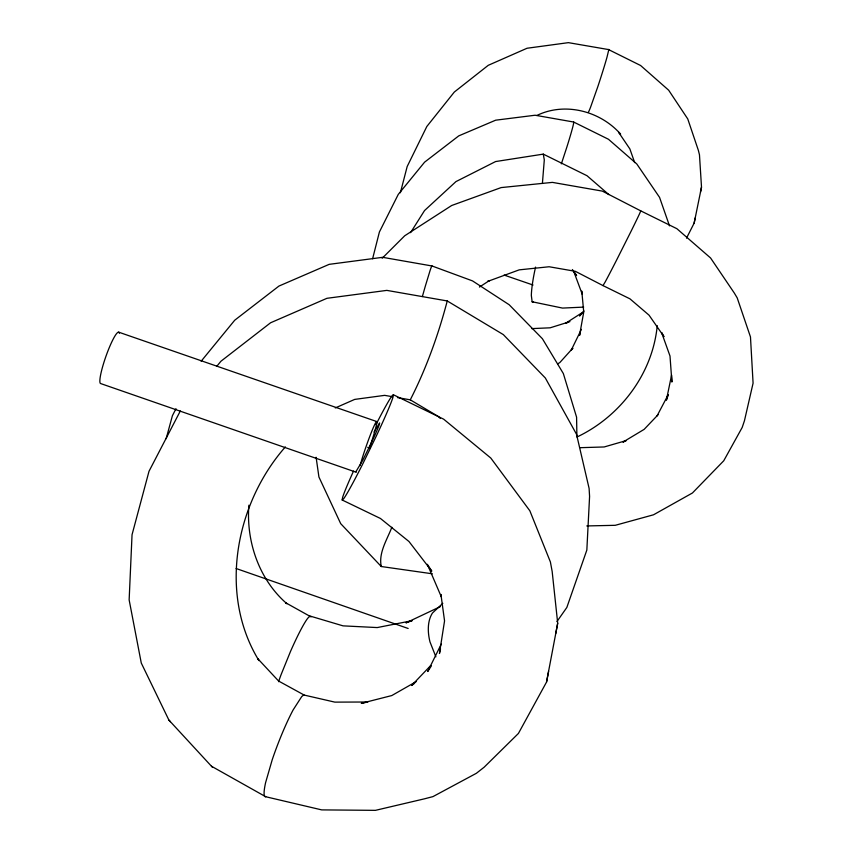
<?xml version="1.0" encoding="UTF-8"?>
<svg xmlns="http://www.w3.org/2000/svg" width="853" height="853" viewBox="0 0 853 853"><rect width="100%" height="100%" fill="white"/><g stroke="black" fill="none" stroke-linecap="round" stroke-linejoin="round"><path stroke-width="1.28" d="M372.601 258.768L379.404 231.984L398.255 194.42L424.591 162.166L458.765 135.872L495.657 120.188L535.087 115.23L573.632 122.022L573.611 123.29A34.824 1.386 -71.9 0 1 566.701 147.58L561.359 163.851M248.884 505.211C246.037 541.463 259.003 579.677 286.928 603.732L285.68 602.762L311.046 616.9M216.79 366.321L220.927 361.245L270.582 322.775L326.944 298.305L386.835 290.383L447.249 300.96C438.357 334.781 426.159 368.795 410.272 399.833L397.466 397.594M542.401 183.48L544.299 159.884L543.276 154.126L495.582 161.558L455.95 181.604L424.559 210.531L410.56 232.666M211.459 766.229L265.752 796.745L321.73 809.892L375.427 810.35L424.602 798.792L432.951 796.617L476.358 773.308L484.131 767.22L518.421 733.441L546.538 682.069L557.702 623.223L552.168 571.489L550.398 561.967L529.841 510.776L490.784 458.029L443.645 419.164L393.329 394.715L393.062 396.944A59.603 2.868 -64.1 0 1 376.354 435.968L362.877 463.691A57.535 2.772 -64.1 0 1 343.396 499.09L342.149 499.986L380.47 518.485L408.971 541.506L431.778 571.147L427.353 564.302L441.342 596.887L440.99 594.477M342.149 499.986L342.639 497.31A59.635 2.868 -64.1 0 1 353.526 471.091M546.538 682.069L548.586 671.418M555.708 633.64L557.702 623.223M657.247 325.633C652.662 373.667 620.355 416.371 577.204 436.907M686.516 238.158L694.15 223.113L695.184 217.963M700.494 192.138L701.507 187.127L699.471 154.798L698.34 150.277L687.763 118.951L668.656 90.194L640.614 65.51L608.53 49.57L568.407 42.65L527.047 48.248L488.268 65.308L454.318 92.039L426.841 126.479L407.18 166.516L400.377 192.767M694.15 223.113L701.507 187.127M440.511 648.802L439.444 653.505L444.552 620.888L441.022 595.031M166.164 438.666L172.402 415.72L175.985 408.715M360.062 465.578L361.619 460.193A27.317 1.813 -70.8 0 1 373.699 426.756A27.317 1.813 -70.8 0 1 375.352 429.294L373.795 434.646A27.317 1.813 -70.8 0 1 369.978 446.364M580.285 332.99L579.528 335.41L583.74 312.102L581.789 291.076M668.411 394.63L666.385 400.185L671.588 375.053L671.897 382.048L670 356.01L661.747 332.979M382.165 258.288L404.727 235.769L451.706 205.488L501.148 187.585L552.403 182.382L602.303 191.104L640.752 210.872L640.027 212.685A42.831 0.661 -63.2 0 1 630.911 231.589L616.367 260.528A41.147 0.629 -63.2 0 1 605.129 282.066L602.986 285.584L575.37 271.329L549.14 266.754L519.21 269.857L487.681 281.405L489.441 280.552L479.439 287.066M581.405 329.365L571.19 350.231L572.811 348.323M441.257 644.122L427.705 671.524L431.309 665.98M391.858 527.25C387.134 539.576 378.316 552.947 381.28 566.52L432.343 573.792M656.991 416.029L668.23 394.651M374.03 432.055L379.606 422.939L379.457 424.026A27.627 1.333 -64.1 0 1 371.695 442.11L362.546 460.641L355.882 471.72M556.934 621.581L566.84 607.453L586.843 550.057L589.583 496.425L589.103 488.417L576.511 434.241L545.344 378.007L503.334 334.611L447.249 300.96M180.335 410.954L149.008 471.282L132.044 534.724L129.144 599.894L141.278 663.048L168.894 720.071L212.557 767.423M285.36 446.919C235.439 503.611 218.112 594.178 258.949 660.595L257.83 658.74L278.611 681.046L304.233 695.088L334.834 702.126L367.824 702.008L361.299 703.33L391.783 695.558L416.285 681.59M201.148 361.224L234.724 320.216L278.931 286.075L329.183 264.345L382.634 257.318L432.023 265.976L472.53 280.904L509.166 304.734L542.401 338.726L563.353 373.571L576.585 417.181L576.905 436.843M583.953 311.036L579.539 315.973L583.121 312.07L565.646 323.255L567.789 322.445M572.672 348.312L559.845 362.536L557.638 363.932M658.175 414.633L644.154 429.358L622.989 442.078L626.038 440.862M430.754 665.5L411.658 685.471L414.643 683.296M393.329 394.715L391.858 396.08A57.503 2.762 -64.1 0 0 375.949 424.634M442.814 603.316L432.46 613.03A47.373 28.469 58 0 0 429.987 641.904L435.883 656.831M536.857 115.475C564.974 101.763 600.277 111.018 620.632 134.156L618.542 132.204L629.866 148.912L634.675 162.603M335.282 407.947L354.688 399.407L384.66 395.355L392.348 396.698M440.319 606.632L406.017 622.85L412.116 620.685L377.229 627.573L343.034 625.857L310.034 616.047L307.794 618.19A47.171 4.766 -67.2 0 0 290.478 651.511L281.117 674.584A48.525 4.905 -67.2 0 0 278.558 681.686M569.932 321.634L550.164 327.808L531.728 328.618M625.558 440.788L604.18 446.961L580.36 447.686M583.687 307.112L562.522 308.082L532.144 301.77L531.334 295.469A30.388 4.265 -78.2 0 1 535.567 267.106M586.789 525.938L615.248 525.309L653.515 514.796L692.433 492.991L723.749 460.769L742.195 427.449L744.456 420.721L753.082 383.168L750.469 336.924L737.195 297.857L734.316 293.059L710.56 257.958L676.866 228.689L640.752 210.872M504.123 275.071L533.04 285.03M118.663 332.158L376.695 421.531M356.287 472.263L100.739 383.583A27.232 4.03 -70.6 0 1 106.913 353.632A27.232 4.03 -70.6 0 1 119.367 333.31M236.089 568.503L408.16 628.48M367.75 447.324L370.149 448.486M602.986 285.584L629.94 298.827L649.048 315.173L663.975 336.668L661.843 332.745M543.276 154.126L587.024 175.729L608.839 194.612M573.632 122.022L608.466 139.263L636.786 163.957L659.561 197.384L669.498 225.864M410.272 399.833L438.517 416.616L440.351 418.471M381.28 566.52L340.71 523.667L318.926 477.019L316.1 457.261M168.894 720.071L170.387 721.691M572.352 269.527L576.596 275.572L573.824 271.627L582.183 294.082L581.927 291.833M265.752 796.745A53.344 7.101 -68.9 0 1 265.603 782.617L272.224 759.735A55.029 7.325 -68.9 0 1 293.133 709.92L301.61 696.752A53.323 7.101 -68.9 0 1 304.233 695.088M533.274 301.941A31.497 4.414 -78.2 0 1 532.144 301.77M608.53 49.57A32.083 1.194 -71.9 0 1 608.733 49.986L607.037 57.034A33.587 1.248 -71.9 0 1 597.708 86.985L590.596 107.137A32.094 1.194 -71.9 0 1 588.282 112.319M422.384 296.545A45.55 1.333 -74.9 0 1 425.38 285.968L430.072 270.572A46.702 1.365 -74.9 0 1 432.023 265.976"/></g></svg>
